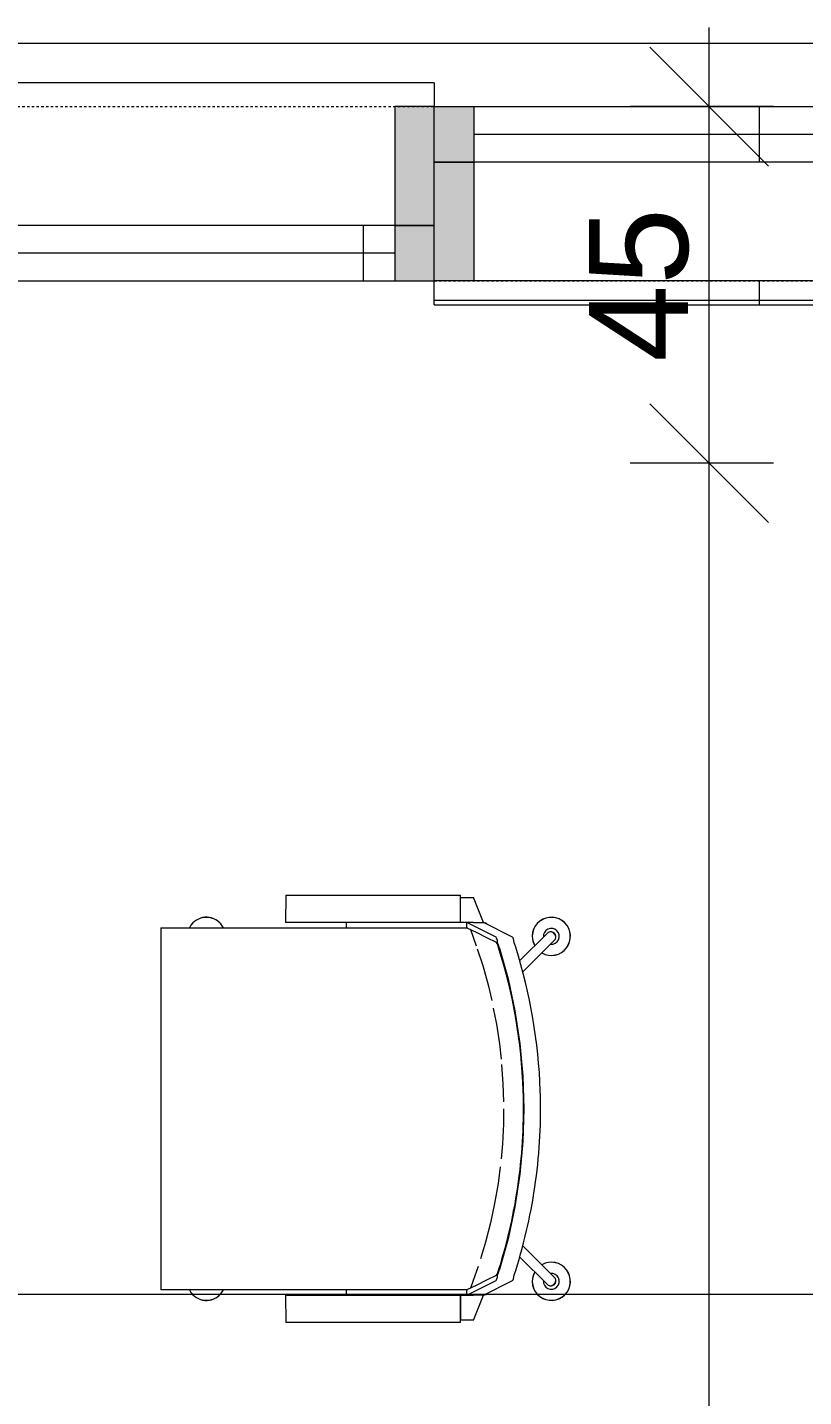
# Model space of a CAD drawing. Header units: centimetres. Extents: x -5566 to 5867, y -120 to 4683.
# Drawn here: x -3989.4 to -3891.4, y 4050.2 to 4223 of the extents above; entities that cross this region are included whole.
import ezdxf

# ---------------------------------------------------------------- set-up
doc = ezdxf.new("R2010")
doc.units = ezdxf.units.CM
doc.linetypes.add('Dash', pattern=[0.6, 0.3, -0.3])
for name, color, linetype, lineweight in [('A-ANNO-DIMS', 211, 'Continuous', 5), ('A-GLAZ', 151, 'Continuous', 13), ('A-GLAZ-HDLN', 1, 'Dash', 15), ('A-WALL', 113, 'Continuous', 13), ('I-FURN', 30, 'Continuous', 13), ('I-WALL', 2, 'Continuous', 13)]:
    doc.layers.add(name, color=color, linetype=linetype, lineweight=lineweight)
doc.styles.add('Arial', font='arial.ttf', dxfattribs={"height": 12.5})
doc.dimstyles.new('100_200_2_5mm_Arial_cm', dxfattribs={"dimscale": 30.48, "dimtxt": 12.753242, "dimasz": 0.492126, "dimexe": 0.328084, "dimexo": 0.0625, "dimgap": 0.082021, "dimtad": 1, "dimdec": 0, "dimzin": 0, "dimdsep": 46, "dimtxsty": 'Arial', "dimblk1": 'OBLIQUE', "dimblk2": 'OBLIQUE', "dimsah": 1, "dimcen": 0.09, "dimdle": 0.328084, "dimazin": 0, "dimtfac": 1, "dimtdec": 4, "dimtix": 1, "dimtmove": 0, "dimatfit": 3, "dimfxl": 0.328084, "dimfxlon": 1, "dimtvp": 1, "dimtolj": 1, "dimtzin": 0, "dimlwd": 15, "dimlwe": 15, "dimarcsym": 2})
pattern_1 = [(0, (-1097, -11.5), (0, 100), []), (90, (-1097, -11.5), (-50, 3e-15), [])]

# ---------------------------------------------------------------- blocks, each defined once
blk = doc.blocks.new('AR_FUR_Chair_Office - AR_FUR_Chair_Office-V30-Level _9_00')
at = {"layer": 'I-FURN'}
for p, q in [((-22.17, 22.06), (-22.06, 22.17)), ((-18.66, 17.76), (-22.17, 21.27)), ((-21.27, 22.17), (-17.25, 18.15)), ((17.25, 18.15), (21.27, 22.17)), ((22.17, 21.27), (18.66, 17.76)), ((22.06, 22.17), (22.17, 22.06)), ((-21.65, 16.89), (-23.5, 13.21)), ((23.5, 13.21), (21.65, 16.89)), ((-21.65, 14.8), (-23.5, 11.11)), ((23.5, 11.11), (21.65, 14.8)), ((-23.5, 13.21), (-26.67, 11.94)), ((-23.5, 11.94), (-23.5, 13.21)), ((-22.64, 11.55), (-20.59, 12.29)), ((26.67, 11.94), (23.5, 13.21)), ((23.5, 13.21), (23.5, 11.94)), ((-26.67, 10.67), (-26.67, 11.94)), ((-26.67, 10.32), (-26.67, 10.67)), ((-23.5, 11.94), (-23.5, 11.11)), ((-22.91, 11.11), (-23.5, 11.11)), ((-23.5, 11.11), (-23.5, 10.32)), ((-22.86, 11.11), (-22.91, 11.11)), ((-22.86, 11.11), (-22.89, 11.11)), ((-22.86, 7.93), (-22.86, 11.14)), ((-22.86, 11.11), (-22.86, 11.11)), ((22.86, 11.14), (22.86, 7.93)), ((22.89, 11.11), (22.86, 11.11)), ((22.91, 11.11), (22.86, 11.11)), ((22.86, 11.11), (22.86, 11.11)), ((23.5, 11.11), (22.91, 11.11)), ((23.5, 11.11), (23.5, 11.94)), ((23.5, 10.32), (23.5, 11.11)), ((26.67, 11.94), (26.67, 10.67)), ((26.67, 10.67), (26.67, 10.32)), ((-23.5, 10.32), (-26.99, 10.32)), ((-26.99, 10.16), (-26.99, 10.32)), ((-26.99, -6.79), (-26.99, 10.16)), ((-23.5, 10.32), (-26.67, 10.32)), ((-23.5, 10.32), (-23.5, 10.16)), ((-23.5, 10.16), (-23.5, -6.79)), ((26.99, 10.32), (23.5, 10.32)), ((23.5, 10.16), (23.5, 10.32)), ((23.5, 10.32), (26.67, 10.32)), ((23.5, -6.79), (23.5, 10.16)), ((26.99, 10.32), (26.99, 10.16)), ((26.99, 10.16), (26.99, -6.79)), ((-22.86, -16.18), (-22.86, 7.93)), ((22.86, 7.93), (22.86, -16.18)), ((-23.5, -4.13), (-22.86, -4.13)), ((22.86, -4.13), (23.5, -4.13)), ((-26.99, -9.43), (-26.99, -6.79)), ((-23.5, -6.79), (-23.5, -9.43)), ((23.5, -9.43), (23.5, -6.79)), ((26.99, -6.79), (26.99, -9.43)), ((-26.99, -11.46), (-26.99, -9.43)), ((-23.5, -9.43), (-23.5, -11.51)), ((23.5, -11.51), (23.5, -9.43)), ((26.99, -9.43), (26.99, -11.46)), ((-26.99, -11.72), (-26.99, -11.46)), ((-26.99, -11.72), (-23.5, -11.78)), ((-23.5, -11.51), (-23.5, -11.77)), ((23.5, -11.77), (23.5, -11.51)), ((23.5, -11.78), (26.99, -11.72)), ((26.99, -11.46), (26.99, -11.72)), ((-22.86, -17), (-22.86, -16.18)), ((-22.86, -24.73), (-22.86, -17)), ((22.86, -16.18), (22.86, -17)), ((22.86, -17), (22.86, -24.73)), ((-22.86, -27.04), (-22.86, -24.73)), ((22.86, -24.73), (22.86, -27.04)), ((-22.86, -27.5), (-22.86, -27.04)), ((-22.86, -27.5), (22.86, -27.5)), ((22.86, -27.04), (22.86, -27.5))]:
    blk.add_line(p, q, dxfattribs=at)
at = {"layer": 'I-FURN', "flags": 128}
for points in [[(-22.17, 22.06), (-22.25, 21.96), (-22.3, 21.85), (-22.33, 21.73), (-22.33, 21.6), (-22.3, 21.48), (-22.25, 21.37), (-22.17, 21.27)], [(-21.27, 22.17), (-21.37, 22.25), (-21.48, 22.3), (-21.6, 22.33), (-21.73, 22.33), (-21.85, 22.3), (-21.96, 22.25), (-22.06, 22.17)], [(22.06, 22.17), (21.96, 22.25), (21.85, 22.3), (21.73, 22.33), (21.6, 22.33), (21.48, 22.3), (21.37, 22.25), (21.27, 22.17)], [(22.17, 21.27), (22.25, 21.37), (22.3, 21.48), (22.33, 21.6), (22.33, 21.73), (22.3, 21.85), (22.25, 21.96), (22.17, 22.06)], [(-20.39, 15.18), (-16.4, 16.31), (-12.36, 17.18), (-8.26, 17.81), (-4.14, 18.19), (0, 18.32), (4.14, 18.19), (8.26, 17.81), (12.36, 17.18), (16.4, 16.31), (20.39, 15.18)], [(-20.97, 17.08), (-21.23, 17.05), (-21.44, 17), (-21.58, 16.95), (-21.65, 16.89)], [(-5.61, 15.5), (-3.16, 15.67), (-0.87, 15.74)], [(0, 15.74), (1.89, 15.72), (4.42, 15.59), (6.32, 15.42)], [(21.65, 16.89), (21.58, 16.95), (21.44, 17), (21.23, 17.05), (20.97, 17.08)], [(-22.85, 11.12), (-22.24, 12.35), (-21.63, 13.57), (-21.02, 14.79)], [(-20.97, 14.99), (-21.23, 14.96), (-21.44, 14.91), (-21.58, 14.86), (-21.65, 14.8)], [(-20.39, 15.18), (-20.64, 15.1), (-20.87, 15.01)], [(-20.19, 12.43), (-18.08, 13.11), (-15.64, 13.78), (-13.69, 14.24)], [(-12.7, 14.45), (-10.7, 14.83), (-8.2, 15.21), (-6.28, 15.42)], [(7.32, 15.31), (9.44, 15.04), (11.93, 14.61), (14.41, 14.08), (16.85, 13.46), (18.95, 12.83)], [(20.87, 15.01), (20.64, 15.1), (20.39, 15.18)], [(21.65, 14.8), (21.58, 14.86), (21.44, 14.91), (21.23, 14.96), (20.97, 14.99)], [(21.02, 14.79), (21.63, 13.57), (22.24, 12.35), (22.85, 11.12)], [(19.9, 12.52), (21.67, 11.92), (22.64, 11.55)]]:
    blk.add_lwpolyline(points, dxfattribs=at)
at = {"layer": 'I-FURN'}
for centre, radius, start, end in [((-21.77, 21.77), 2.41, 135, 299.6706), ((-21.77, 21.77), 2.4, 135, 299.5769), ((-21.77, 21.77), 2.41, 330.3294, 135), ((-21.77, 21.77), 2.4, 330.4231, 135), ((-21.77, 21.77), 1, 135, 275), ((-21.77, 21.77), 1, 355, 135), ((21.77, 21.77), 2.41, 45, 209.6706), ((21.77, 21.77), 2.4, 45, 209.5769), ((21.77, 21.77), 2.41, 240.3294, 45), ((21.77, 21.77), 2.4, 240.4231, 45), ((21.77, 21.77), 1, 45, 185), ((21.77, 21.77), 1, 265, 45), ((-21.77, 21.77), 0.555, 135, 176.5733), ((-21.77, 21.77), 0.555, 93.4267, 135), ((21.77, 21.77), 0.555, 45, 86.5733), ((21.77, 21.77), 0.555, 3.4267, 45), ((-22.86, 13.21), 0.635, 127.5514, 180), ((22.86, 13.21), 0.635, 360, 52.4486), ((-22.91, 11.43), 0.317, 270, 280.5561), ((22.91, 11.43), 0.317, 259.4439, 270), ((-21.77, -21.77), 2.41, 117, 225), ((-21.77, -21.77), 2.4, 117, 225), ((21.77, -21.77), 2.4, 315, 63), ((21.77, -21.77), 2.41, 315, 63), ((-21.77, -21.77), 2.41, 225, 243.0813), ((-21.77, -21.77), 2.4, 225, 242.9101), ((21.77, -21.77), 2.4, 297.0899, 315), ((21.77, -21.77), 2.41, 296.9187, 315)]:
    blk.add_arc(centre, radius, start, end, dxfattribs=at)
for points, knots in [([(20.39, 17.28), (16.73, 18.43), (9.22, 20.11), (-4.62, 20.82), (-14.54, 19.12), (-20.39, 17.28)], [-1, -1, -1, -1, -0.722222, -0.444444, 0, 0, 0, 0]), ([(-20.39, 15.08), (-14.54, 16.92), (-4.62, 18.62), (9.22, 17.92), (16.73, 16.23), (20.39, 15.08)], [0, 0, 0, 0, 0.444444, 0.722222, 1, 1, 1, 1])]:
    blk.add_open_spline(points, degree=3, knots=knots, dxfattribs=at)
for points in [[(-20.87, 17.11), (-20.89, 17.1), (-20.92, 17.09), (-20.95, 17.09), (-20.97, 17.08)], [(-20.39, 17.28), (-20.47, 17.25), (-20.64, 17.2), (-20.79, 17.14), (-20.87, 17.11)], [(20.87, 17.11), (20.79, 17.14), (20.64, 17.2), (20.47, 17.25), (20.39, 17.28)], [(20.97, 17.08), (20.95, 17.09), (20.92, 17.09), (20.89, 17.1), (20.87, 17.11)], [(-21.02, 14.79), (-21.02, 14.8), (-21, 14.81), (-20.97, 14.83), (-20.95, 14.84)], [(-20.87, 15.01), (-20.89, 15.01), (-20.92, 15), (-20.95, 14.99), (-20.97, 14.99)], [(-20.95, 14.84), (-20.93, 14.86), (-20.88, 14.89), (-20.78, 14.94), (-20.66, 14.98), (-20.53, 15.03), (-20.44, 15.07), (-20.39, 15.08)], [(20.39, 15.08), (20.44, 15.07), (20.53, 15.03), (20.66, 14.98), (20.78, 14.94), (20.88, 14.89), (20.93, 14.86), (20.95, 14.84)], [(20.97, 14.99), (20.95, 14.99), (20.92, 15), (20.89, 15.01), (20.87, 15.01)], [(20.95, 14.84), (20.97, 14.83), (21, 14.81), (21.02, 14.8), (21.02, 14.79)], [(-23.42, 13.51), (-23.42, 13.5), (-23.43, 13.49), (-23.43, 13.49)], [(-23.33, 13.63), (-23.34, 13.62), (-23.34, 13.62), (-23.35, 13.61)], [(23.35, 13.61), (23.34, 13.62), (23.34, 13.62), (23.33, 13.63)], [(23.43, 13.49), (23.43, 13.49), (23.42, 13.5), (23.42, 13.51)], [(-22.86, 11.12), (-22.86, 11.12), (-22.86, 11.12), (-22.85, 11.12)], [(22.85, 11.12), (22.86, 11.12), (22.86, 11.12), (22.86, 11.12)]]:
    blk.add_open_spline(points, degree=3, dxfattribs=at)
blk = doc.blocks.new('AR_Alum_Sgl_keep_DownOpen - W100H175-V149-Level _9_00')
at = {"layer": 'A-GLAZ'}
h = blk.add_hatch(color=256, dxfattribs=at)
h.paths.add_polyline_path([(-50, 11), (-50, 4), (-45, 4), (-45, 11)], flags=0)
h.paths.add_polyline_path([(45, 4), (50, 4), (50, 11), (45, 11)], flags=0)
h = blk.add_hatch(dxfattribs=at)
h.set_pattern_fill('FP_126', color=256, style=0, pattern_type=2)
h.set_pattern_definition(pattern_1)
h.paths.add_polyline_path([(-45, 11), (-45, 4), (45, 4), (45, 11), (-28.73, 11)], flags=0)
for points in [[(-50, -4), (-50, -11), (-45, -11), (-45, 4), (-50, 4)], [(45, -11), (50, -11), (50, 4), (45, 4)]]:
    blk.add_hatch(color=256, dxfattribs=at).paths.add_polyline_path(points, flags=0)
h = blk.add_hatch(dxfattribs=at)
h.set_pattern_fill('FP_126', color=256, style=0, pattern_type=2)
h.set_pattern_definition(pattern_1)
h.paths.add_polyline_path([(-50, -11.5), (-50, -14), (50, -14), (50, -11), (-50, -11)], flags=0)
at = {"layer": 'A-GLAZ', "lineweight": 15}
for p, q in [((-50, 11), (-45, 11)), ((-50, 4), (-50, 11)), ((-45, 11), (-45, 4)), ((45, 11), (50, 11)), ((45, 4), (45, 11)), ((50, 11), (50, 4)), ((-45, 4), (-50, 4)), ((-50, -11), (-50, 4)), ((-50, 4), (-45, 4)), ((-45, 4), (-45, -11)), ((50, 4), (45, 4)), ((45, -11), (45, 4)), ((45, 4), (50, 4)), ((50, 4), (50, -11)), ((-45, -11), (-50, -11)), ((50, -11), (45, -11))]:
    blk.add_line(p, q, dxfattribs=at)
at = {"layer": 'A-GLAZ'}
for p, q in [((-45, 11), (45, 11)), ((45, 4), (-45, 4)), ((-50, -14), (-50, -11)), ((50, -11), (50, -14)), ((-50, -14), (50, -14))]:
    blk.add_line(p, q, dxfattribs=at)
at = {"layer": 'A-GLAZ', "lineweight": 18}
blk.add_line((45, 7.5), (-45, 7.5), dxfattribs=at)
at = {"layer": 'A-GLAZ-HDLN'}
blk.add_line((-50, -11), (50, -11), dxfattribs=at)
blk = doc.blocks.new('AR_Alum_Sgl_keep_DownOpen - W100H175-V150-Level _9_00')
at = {"layer": 'A-GLAZ'}
for points in [[(-50, 11), (-50, -4), (-45, -4), (-45, 11)], [(45, 4), (45, -4), (50, -4), (50, 11), (45, 11)]]:
    blk.add_hatch(color=256, dxfattribs=at).paths.add_polyline_path(points, flags=0)
h = blk.add_hatch(color=256, dxfattribs=at)
h.paths.add_polyline_path([(-50, -4), (-50, -11), (-45, -11), (-45, -4)], flags=0)
h.paths.add_polyline_path([(45, -4), (45, -11), (50, -11), (50, -4)], flags=0)
h = blk.add_hatch(dxfattribs=at)
h.set_pattern_fill('FP_127', color=256, style=0, pattern_type=2)
h.set_pattern_definition([(0, (-997, -11.5), (0, 100), []), (90, (-997, -11.5), (-50, 3e-15), [])])
h.paths.add_polyline_path([(-45, -11), (45, -11), (45, -4), (-45, -4)], flags=0)
for p, q in [((-50, 11), (-50, 14)), ((50, 14), (-50, 14)), ((50, 14), (50, 11)), ((45, -4), (-45, -4)), ((-45, -11), (45, -11))]:
    blk.add_line(p, q, dxfattribs=at)
at = {"layer": 'A-GLAZ', "lineweight": 15}
for p, q in [((-45, 11), (-50, 11)), ((-50, 11), (-50, -4)), ((-45, -4), (-45, 11)), ((50, 11), (45, 11)), ((45, 11), (45, -4)), ((50, -4), (50, 11)), ((-50, -4), (-50, -11)), ((-45, -4), (-50, -4)), ((-50, -4), (-45, -4)), ((-45, -11), (-45, -4)), ((50, -4), (45, -4)), ((45, -4), (45, -11)), ((45, -4), (50, -4)), ((50, -11), (50, -4)), ((-50, -11), (-45, -11)), ((45, -11), (50, -11))]:
    blk.add_line(p, q, dxfattribs=at)
at = {"layer": 'A-GLAZ', "lineweight": 18}
blk.add_line((45, -7.5), (-45, -7.5), dxfattribs=at)
at = {"layer": 'A-GLAZ-HDLN'}
blk.add_line((-50, 11), (50, 11), dxfattribs=at)
blk = doc.blocks.new('_Oblique')
at = {"color": 0, "linetype": 'ByBlock', "lineweight": -2}
blk.add_line((-0.5, -0.5), (0.5, 0.5), dxfattribs=at)
blk = doc.blocks.new('DIMBLOCK89-Level _9_00')
at = {"layer": 'A-ANNO-DIMS', "color": 0, "lineweight": 15, "transparency": 16777216}
for p, q in [((-4395, 4054.95), (-4395, 4073.05)), ((-3807, 4054.95), (-3807, 4073.05)), ((-3797, 4063.05), (-4405, 4063.05))]:
    blk.add_line(p, q, dxfattribs=at)
at = {"layer": 'Defpoints', "color": 0, "transparency": 16777216}
for p in [(-4395, 4063.05), (-4395, 4053.05), (-3807, 4053.05)]:
    blk.add_point(p, dxfattribs=at)
at = {"layer": 'A-ANNO-DIMS', "color": 0, "lineweight": 15, "transparency": 16777216, "xscale": 15, "yscale": 15, "zscale": 15, "rotation": 180}
blk.add_blockref('_Oblique', (-4395, 4063.05), dxfattribs=at)
at = {"layer": 'A-ANNO-DIMS', "color": 0, "lineweight": 15, "transparency": 16777216, "xscale": 15, "yscale": 15, "zscale": 15}
blk.add_blockref('_Oblique', (-3807, 4063.05), dxfattribs=at)
at = {"layer": 'A-ANNO-DIMS', "color": 0, "lineweight": 15, "transparency": 16777216, "insert": (-4101, 4071.93), "char_height": 12.5, "width": 34.6103, "attachment_point": 5, "style": 'Arial'}
blk.add_mtext('\\A1;588', dxfattribs=at)
blk = doc.blocks.new('DIMBLOCK128-Level _9_00')
at = {"layer": 'A-ANNO-DIMS', "color": 0, "lineweight": 15, "transparency": 16777216}
for p, q in [((-3903.3, 3846.49), (-3903.3, 4177.99)), ((-3895.2, 4167.99), (-3913.3, 4167.99)), ((-3911.39, 3856.49), (-3893.3, 3856.49))]:
    blk.add_line(p, q, dxfattribs=at)
at = {"layer": 'Defpoints', "color": 0, "transparency": 16777216}
for p in [(-3903.3, 4167.99), (-3893.3, 4167.99), (-3913.3, 3856.49)]:
    blk.add_point(p, dxfattribs=at)
at = {"layer": 'A-ANNO-DIMS', "color": 0, "lineweight": 15, "transparency": 16777216, "xscale": 15, "yscale": 15, "zscale": 15}
for p, rotation in [((-3903.3, 4167.99), 90), ((-3903.3, 3856.49), 270)]:
    blk.add_blockref('_Oblique', p, dxfattribs=dict(at, rotation=rotation))
at = {"layer": 'A-ANNO-DIMS', "color": 0, "lineweight": 15, "transparency": 16777216, "insert": (-3912.18, 4012.24), "char_height": 12.5, "width": 34.6103, "attachment_point": 5, "rotation": 90, "style": 'Arial'}
blk.add_mtext('\\A1;312', dxfattribs=at)
blk = doc.blocks.new('DIMBLOCK129-Level _9_00')
at = {"layer": 'A-ANNO-DIMS', "color": 0, "lineweight": 15, "transparency": 16777216}
for p, q in [((-3903.3, 4157.99), (-3903.3, 4222.99)), ((-3895.2, 4212.99), (-3913.3, 4212.99)), ((-3895.2, 4167.99), (-3913.3, 4167.99))]:
    blk.add_line(p, q, dxfattribs=at)
at = {"layer": 'Defpoints', "color": 0, "transparency": 16777216}
for p in [(-3903.3, 4212.99), (-3893.3, 4212.99), (-3893.3, 4167.99)]:
    blk.add_point(p, dxfattribs=at)
at = {"layer": 'A-ANNO-DIMS', "color": 0, "lineweight": 15, "transparency": 16777216, "xscale": 15, "yscale": 15, "zscale": 15}
for p, rotation in [((-3903.3, 4212.99), 90), ((-3903.3, 4167.99), 270)]:
    blk.add_blockref('_Oblique', p, dxfattribs=dict(at, rotation=rotation))
at = {"layer": 'A-ANNO-DIMS', "color": 0, "lineweight": 15, "transparency": 16777216, "insert": (-3912.15, 4190.49), "char_height": 12.5, "width": 23.0736, "attachment_point": 5, "rotation": 90, "style": 'Arial'}
blk.add_mtext('\\A1;45', dxfattribs=at)

msp = doc.modelspace()

# ---------------------------------------------------------------- linework, layer by layer
at = {"layer": 'A-WALL'}
msp.add_line((-4338, 4220.99), (-3838, 4220.99), dxfattribs=at)
at = {"layer": 'I-WALL'}
msp.add_line((-3843, 4190.99), (-3933, 4190.99), dxfattribs=at)

# ---------------------------------------------------------------- block references
at = {"layer": 'A-GLAZ'}
for name, p in [('AR_Alum_Sgl_keep_DownOpen - W100H175-V150-Level _9_00', (-3988, 4201.99)), ('AR_Alum_Sgl_keep_DownOpen - W100H175-V149-Level _9_00', (-3888, 4201.99))]:
    msp.add_blockref(name, p, dxfattribs=at)
at = {"layer": 'I-FURN', "rotation": 270}
msp.add_blockref('AR_FUR_Chair_Office - AR_FUR_Chair_Office-V30-Level _9_00', (-3945, 4086.49), dxfattribs=at)

# ---------------------------------------------------------------- dimensions: what is measured, and where the dimension line sits
at = {"layer": 'A-ANNO-DIMS', "lineweight": 15}
for base, p1, p2, override, picture, middle in [((-3903.3, 4212.99), (-3893.3, 4167.99), (-3893.3, 4212.99), {"dimpost": '<>', "dimfxl": 45}, 'DIMBLOCK129-Level _9_00', (-3912.15, 4190.49)), ((-3903.29572662, 4167.99172688), (-3913.29572662, 3856.49172687), (-3893.29572662, 4167.99172688), {"dimpost": '<>', "dimfxl": 312.141394}, 'DIMBLOCK128-Level _9_00', (-3912.18215226, 4012.24172687))]:
    dim = msp.add_linear_dim(base=base, p1=p1, p2=p2, angle=270, dimstyle='100_200_2_5mm_Arial_cm', override=override, dxfattribs=at)
    dim.commit()
    dim.dimension.update_dxf_attribs({"geometry": picture, "text_midpoint": middle})
dim = msp.add_linear_dim(base=(-4395, 4063.05), p1=(-3807, 4053.05), p2=(-4395, 4053.05), dimstyle='100_200_2_5mm_Arial_cm', override={"dimpost": '<>', "dimfxl": 588}, dxfattribs=at)
dim.commit()
dim.dimension.update_dxf_attribs({"geometry": 'DIMBLOCK89-Level _9_00', "text_midpoint": (-4101, 4071.93)})

doc.saveas('drawing.dxf')
